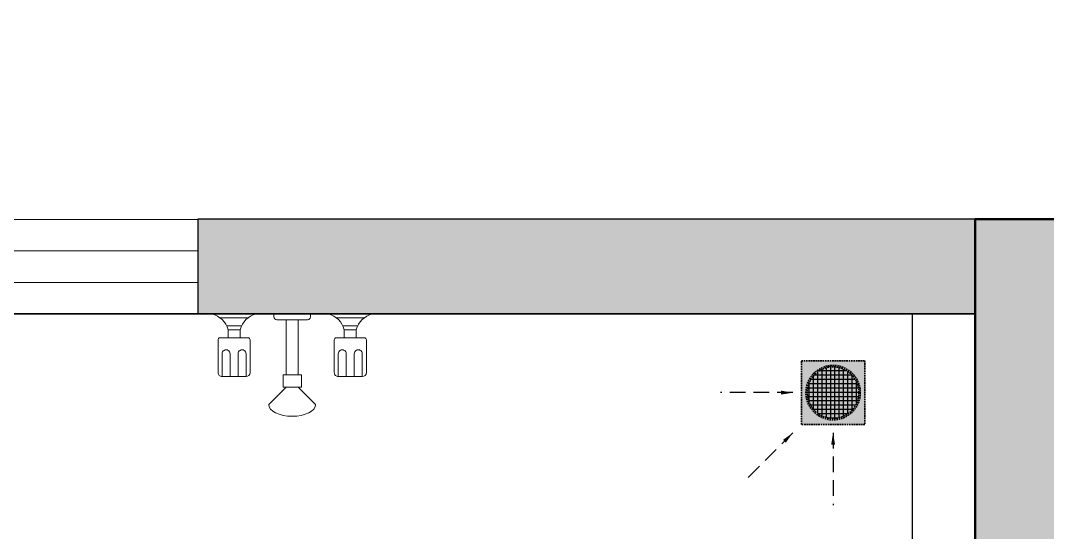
# Model space of a CAD drawing. Header units: millimetres. Extents: x 307301 to 459443, y -2888111 to -2805601.
# Drawn here: x 454455 to 456082, y -2875877 to -2875065 of the extents above; entities that cross this region are included whole.
import ezdxf

# ---------------------------------------------------------------- set-up
doc = ezdxf.new("R2010")
doc.units = ezdxf.units.MM
doc.header["$LTSCALE"] = 10
doc.header["$MEASUREMENT"] = 0
doc.linetypes.add('( Hidden )', pattern=[0.375, 0.25, -0.125])
for name, color, linetype in [('ARCH', 185, 'Continuous'), ('BMA  furniture', 6, 'Continuous'), ('COL', 2, 'Continuous'), ('PDA FURNITURE', 6, 'Continuous'), ('WALL - PDA', 1, 'Continuous')]:
    doc.layers.add(name, color=color, linetype=linetype)
doc.layers.add('BMA SANITARY FIXTURES', color=7, linetype='Continuous', lineweight=13, true_color=0x969696)
for name, color, linetype, lineweight in [('COLUMN', 7, 'Continuous', 50), ('COLUMN HATCH', 252, 'Continuous', 5), ('HATCH WALL', 8, 'Continuous', 0), ('WIN', 5, 'Continuous', 9)]:
    doc.layers.add(name, color=color, linetype=linetype, lineweight=lineweight)
doc.styles.add('ARIALNARROW', font='calibri.ttf')
doc.dimstyles.new('IMRAN', dxfattribs={"dimtxt": 40, "dimasz": 19, "dimexe": 10, "dimexo": 10, "dimgap": 0.01, "dimtad": 0, "dimdec": 0, "dimzin": 11, "dimtxsty": 'ARIALNARROW', "dimblk": 'ARCHTICK', "dimcen": 0.075, "dimclrd": 3, "dimclre": 8, "dimclrt": 6, "dimadec": 0, "dimazin": 0, "dimtfac": 0.75, "dimtdec": 0, "dimtmove": 1, "dimatfit": 2, "dimfxl": 54.5, "dimarcsym": 0})

# ---------------------------------------------------------------- blocks, each defined once
blk = doc.blocks.new('*U50')
at = {"layer": 'WIN'}
for p, q in [((7736.603943570575, -264052.8141677253), (8484.91081838077, -264052.8141677253)), ((7736.603943570575, -264102.8141677253), (8484.91081838077, -264102.8141677253))]:
    blk.add_line(p, q, dxfattribs=at)
blk.add_lwpolyline([(7736.603943570575, -264002.8141677253), (8484.91081838077, -264002.8141677253), (8484.91081838077, -264152.8141677253), (7736.603943570575, -264152.8141677253)], close=True, dxfattribs=at)
blk = doc.blocks.new('A$C9a3b0c70')
at = {"layer": 'COLUMN HATCH'}
h = blk.add_hatch(color=252, dxfattribs=at)
h.dxf.hatch_style = 1
h.paths.add_polyline_path([(25174.02166648931, 15402.26779852901), (25174.02166648931, 15852.26790279476), (23334.07456184318, 15852.26793044573), (22149.93941164622, 15852.26793044573), (22149.93941164622, 18092.26792758144), (22150.08046535589, 18292.2679309817), (21699.93941164622, 18292.26793044573), (21699.93941164622, 14942.26793044573), (22479.93941164622, 14942.26793044573), (22479.93941164622, 15402.26793044573)])
at = {"layer": 'ARCH', "linetype": 'ByBlock'}
blk.add_lwpolyline([(21699.48245229805, 16092.61630652752), (21699.48245229805, 15172.26807475323)], dxfattribs=at)
at = {"layer": 'COL'}
blk.add_lwpolyline([(25174.02166648931, 15402.26779852947), (22479.93941164622, 15402.26793044573), (22479.93941164622, 14942.26793044573), (21699.93941164622, 14942.26793044573), (21699.93941164622, 18292.26793044573), (22150.19203884155, 18292.2679309817), (22150.19203884155, 18092.26792758144)], dxfattribs=at)
blk = doc.blocks.new('_ArchTick')
at = {"color": 0, "linetype": 'ByBlock', "const_width": 0.15}
blk.add_lwpolyline([(-0.5, -0.5), (0.5, 0.5)], dxfattribs=at)
blk = doc.blocks.new('A$C515F1AD2-flat-1')
at = {"layer": 'BMA SANITARY FIXTURES', "ltscale": 10000}
for p, q in [((-9.689559435937552, 116.2633849583799), (-37.09334146045148, 143.6667250349419)), ((9.68768441164866, 116.2635412103263), (37.09102448774503, 143.6673232343746)), ((-14.53387039760128, 116.2633458952186), (14.53199537331238, 116.2635802734876)), ((-14.53371414588764, 96.88610204786528), (-14.53387039760128, 116.2633458952186)), ((14.53215162502601, 96.88633642613425), (14.53199537331238, 116.2635802734876)), ((-73.02580223372206, 99.48691210045945), (-111.1258022324182, 99.48660487413872)), ((-111.1258022324182, 99.48660487413872), (-111.1255118320696, 63.47324366483372)), ((-98.4258022326976, 99.48670728283469), (-98.42551183234899, 63.47334607352968)), ((-85.72580223344266, 99.48680969176348), (-85.72551183309405, 63.47344848245848)), ((-73.02580223372206, 99.48691210045945), (-73.02551183337346, 63.47355089115445)), ((73.02419776143506, 99.4880898023257), (111.1241977601312, 99.48839702864643)), ((73.02419776143506, 99.4880898023257), (73.02448816178365, 63.47472859302071)), ((85.72419776115564, 99.48819221102168), (85.72448816150427, 63.47483100171665)), ((98.42419776087627, 99.48829461995045), (98.42448816122489, 63.47493341064546)), ((111.1241977601312, 99.48839702864643), (111.1244881604798, 63.47503581934143)), ((-117.4753328245133, 41.27405271667521), (-117.4757510274648, 93.13655366969759)), ((-66.67533282656223, 41.27446235215757), (-66.67575102951378, 93.13696330517996)), ((-14.53371414588764, 96.88610204786528), (14.53215162502601, 96.88633642613425)), ((-9.688700049649924, 9.688543797587043), (-9.68940318422392, 96.88614111102652)), ((9.688543797936287, 9.688700049533503), (9.687840663362293, 96.886297362973)), ((66.67466716933995, 41.27553764486219), (66.67424896638839, 93.1380385978846)), ((117.4746671677567, 41.27594728034455), (117.4742489648051, 93.13844823336693)), ((-114.300307222642, 38.09907831938472), (-69.85030722431839, 38.09943675028626)), ((-82.55030722403899, 38.09933434135746), (-101.600307223387, 38.09918072808068)), ((-101.600307223387, 38.09918072808068), (-101.600204814691, 25.39918072836008)), ((-82.55020481534302, 25.39933434163686), (-82.55030722403899, 38.09933434135746)), ((114.2996927700005, 38.10092167847324), (69.84969277121127, 38.1005632475717)), ((82.54969277093187, 38.1006656565005), (101.5996927702799, 38.10081926954445)), ((82.54979517962786, 25.40066565677989), (82.54969277093187, 38.1006656565005)), ((101.5996927702799, 38.10081926954445), (101.5997951789759, 25.40081926982384)), ((-79.86283361073582, 19.04935601179022), (-104.0868136100471, 19.04916067712474)), ((-101.600204814691, 25.39918072836008), (-82.55020481534302, 25.39933434163686)), ((104.2871663831174, 19.0508409399772), (80.06318638380617, 19.05064560531173)), ((101.5997951789759, 25.40081926982384), (82.54979517962786, 25.40066565677989)), ((-114.5210312008857, 6.349076538230292), (-69.6163712022826, 6.349438635283147)), ((-57.14999999804422, -0.0004608397139236), (57.14999999804422, 0.0004608397139236)), ((-29.06590483430774, 4.844076583744027), (-29.06586577137932, -0.0002343781525269)), ((-24.22163293510676, 9.688426608568987), (24.22147668339312, 9.688817238551565)), ((29.06582670798525, 4.844545340049081), (29.06586577091366, 0.0002343781525269)), ((57.14999999804422, 0.0004608397139236), (126.999999995809, 0.0010240884730592)), ((69.62896879296747, 6.350561466417275), (114.5336287915706, 6.350923563470133)), ((-126.999999995809, -0.0010240884730592), (-57.14999999804422, -0.0004608397139236))]:
    blk.add_line(p, q, dxfattribs=at)
for centre, radius, start, end in [((-111.1257510283467, 93.13660487433664), 6.350000000000057, 90.00046201493956, 180.0004620182746), ((-73.02575102965056, 93.13691210065737), 6.350000000000057, 0.0004620182746512, 90.00046201493956), ((73.02424896550656, 93.1380898025236), 6.350000000000057, 90.00046201493956, 180.0004620182746), ((111.1242489642027, 93.13839702884434), 6.350000000000057, 0.0004620182746512, 90.00046201493956), ((-104.7755118329514, 63.4732948692399), 6.350000000000057, 180.0004620182746, 0.0004620182746512), ((-79.37551183351025, 63.47349968686467), 6.350000000000057, 180.0004620182746, 0.0004620182746512), ((79.37448816136748, 63.47477979742689), 6.350000000000057, 180.0004620182746, 0.0004620182746512), ((104.774488160343, 63.47498461505165), 6.350000000000057, 180.0004620182746, 0.0004620182746512), ((-92.07535842857031, 44.44925753463757), 25.40000679576245, 179.9585498728281, 180.0423741572982), ((-114.3003328252089, 41.27407831902383), 3.175000000000029, 180.0004620182746, 270.0004620149396), ((-69.85033282688528, 41.27443674992536), 3.175000000000029, 270.0004620149396, 0.0004620182746512), ((-92.07535842857031, 44.44925753463757), 25.40000679576245, 359.9585498794982, 0.0423741506280824), ((92.07464156528293, 44.45074246282456), 25.40000679576245, 179.9585498794981, 180.0423741506281), ((69.84966716864439, 41.27556324721081), 3.175000000000029, 180.0004620182746, 270.0004620149396), ((114.2996671674336, 41.27592167811235), 3.175000000000029, 270.0004620149396, 0.0004620182746512), ((92.07464156528293, 44.45074246282456), 25.40000679576245, 359.9585498728282, 0.04237415729818721), ((-136.5252816207212, 34.92389910359634), 36.20056260000033, 285.2555620153303, 344.7453620127007), ((-47.62528162360831, 34.92461596563226), 36.20056260000033, 195.2555620128073, 254.7453620162474), ((47.62471837359771, 34.92538403178333), 36.20056260000033, 285.2555620153303, 344.7453620127007), ((136.5247183707106, 34.92610089381924), 36.20056260000033, 195.2555620128073, 254.7453620162474), ((-24.22159387268767, 4.844115646963472), 4.844310962021346, 90.00046201493956, 180.0004620182746), ((24.22151574581221, 4.844506276946048), 4.844310962021346, 0.0004620182746512, 90.00046201493956)]:
    blk.add_arc(centre, radius, start, end, dxfattribs=at)
blk.add_ellipse((-0.0011584861204028, 143.6670241345418), major_axis=(-37.09218297433107, -0.0002991000889272, -6.9226525e-09), ratio=0.5096547808909501, start_param=3.141592653576243, end_param=6.283185307166036, dxfattribs=at)
blk = doc.blocks.new('A$C40F86521')
at = {"layer": 'BMA  furniture', "linetype": '( Hidden )', "ltscale": 500}
h = blk.add_hatch(color=8, dxfattribs=at)
h.set_gradient(color1=(128, 128, 128), one_color=1, tint=1, name='SPHERICAL')
h.paths.add_polyline_path([(0, 0), (0, -100.6360956197604), (-100.6360956202988, -100.6360956197604), (-100.6360956202988, 0)])
h.paths.add_polyline_path([(-50.3180478104041, -7.188292544800787, 1), (-50.3180478104041, -93.447803075891, 1)], flags=16)
h.paths.add_polyline_path([(-50.3180478104041, -9.344780306331812, 1), (-50.3180478104041, -91.2913153125046, 1)], flags=0)
h = blk.add_hatch(color=8, dxfattribs=at)
h.set_gradient(color1=(128, 128, 128), one_color=1, tint=1, name='CYLINDER')
h.paths.add_polyline_path([(-50.3180478104041, -9.344780306331812, -1), (-50.3180478104041, -91.2913153125046, -1)])
h = blk.add_hatch(dxfattribs=at)
h.set_pattern_fill('NET', color=8, scale=2.156487763288139, angle=89.99999999999999, style=0)
h.set_pattern_definition([(90, (182344.0081796751, -2955084.324277032), (-6.846848648439843, 2.1e-15), []), (180, (182344.0081796751, -2955084.324277032), (-2.5e-15, -6.846848648439843), [])])
h.paths.add_polyline_path([(-50.3180478104041, -9.344809120986609, -1), (-50.3180478104041, -91.29134412575512, -1)])
at = {"layer": 'BMA  furniture', "linetype": '( Hidden )', "lineweight": 35}
blk.add_lwpolyline([(-100.6360956202988, -100.6360956197604), (-100.6360956202988, 0), (0, 0), (0, -100.6360956197604)], close=True, dxfattribs=at)
for radius in [43.12975526575264, 40.97326750246451]:
    blk.add_circle((-50.3180478104041, -50.31804780941456), radius, dxfattribs=at)
at = {"layer": 'BMA  furniture', "linetype": '( Hidden )', "ltscale": 10}
for points in [[(-113.9743019715097, -50.31692282021685), (-228.5688874634943, -50.31662107715238)], [(-113.9830717747099, -113.983071774106), (-190.8662243267026, -190.8662243253639)], [(-50.31804780990932, -113.9703410661823), (-50.31804780980746, -228.5688874682528)]]:
    blk.add_leader(points, dimstyle='IMRAN', override={"dimgap": 0.01, "dimtad": 0, "dimfxl": 35}, dxfattribs=at)

msp = doc.modelspace()

# ---------------------------------------------------------------- hatches: boundary and pattern name
at = {"layer": 'HATCH WALL'}
msp.add_hatch(color=7, dxfattribs=at).paths.add_polyline_path([(454735.8393160212, -2875529.966447221), (455967.7262304543, -2875529.966447221), (455967.7262304543, -2875379.964031472), (454735.8393160212, -2875379.964031472)])

# ---------------------------------------------------------------- linework, layer by layer
at = {"layer": 'COLUMN', "elevation": 0.05547479569909773}
for points in [[(455967.7262304543, -2878729.873110246), (455967.7262304543, -2875379.873110246)], [(455967.7262304543, -2875379.873110246), (456747.7262304543, -2875379.873110246)]]:
    msp.add_lwpolyline(points, dxfattribs=at)
at = {"layer": 'PDA FURNITURE', "elevation": 0.05547479569909773}
msp.add_lwpolyline([(455967.2251233984, -2886964.939826551), (455967.7262304539, -2878729.873110246), (455967.5324412101, -2875529.966447221), (453837.532441211, -2875529.966447221), (453837.532441211, -2875069.96644722), (450017.4926272596, -2875065.032616334)], dxfattribs=at)
at = {"layer": 'PDA FURNITURE', "elevation": 2.980013874553933e-10}
msp.add_lwpolyline([(455867.5324412101, -2876609.966447221), (455967.5324412101, -2876609.966447221), (455967.5324412101, -2875529.966447221), (455867.5324412101, -2875529.966447221)], close=True, dxfattribs=at)
at = {"layer": 'WALL - PDA', "elevation": 0.1109495906372684}
msp.add_lwpolyline([(454735.8393160212, -2875529.966447221), (455967.7262304543, -2875529.966447221), (455967.7262304543, -2875379.964031472), (454735.8393160212, -2875379.964031472)], close=True, dxfattribs=at)

# ---------------------------------------------------------------- block references
at = {"xscale": -1, "rotation": 180}
msp.add_blockref('A$C9a3b0c70', (434267.5930295638, -2860437.696101026), dxfattribs=at)
at = {"rotation": 180}
msp.add_blockref('*U50', (462472.4432595918, -3139533.160800568, 0.1109495906372684), dxfattribs=at)
at = {"layer": 'BMA  furniture', "linetype": '( Hidden )'}
msp.add_blockref('A$C40F86521', (455792.8504890199, -2875604.649650751, 0.1109495906372684), dxfattribs=at)
at = {"layer": 'BMA SANITARY FIXTURES', "ltscale": 10000, "xscale": -1, "rotation": 179.9991103513819}
msp.add_blockref('A$C515F1AD2-flat-1', (454885.5210026424, -2875529.966447221, 0.1109495906372684), dxfattribs=at)

doc.saveas('drawing.dxf')
